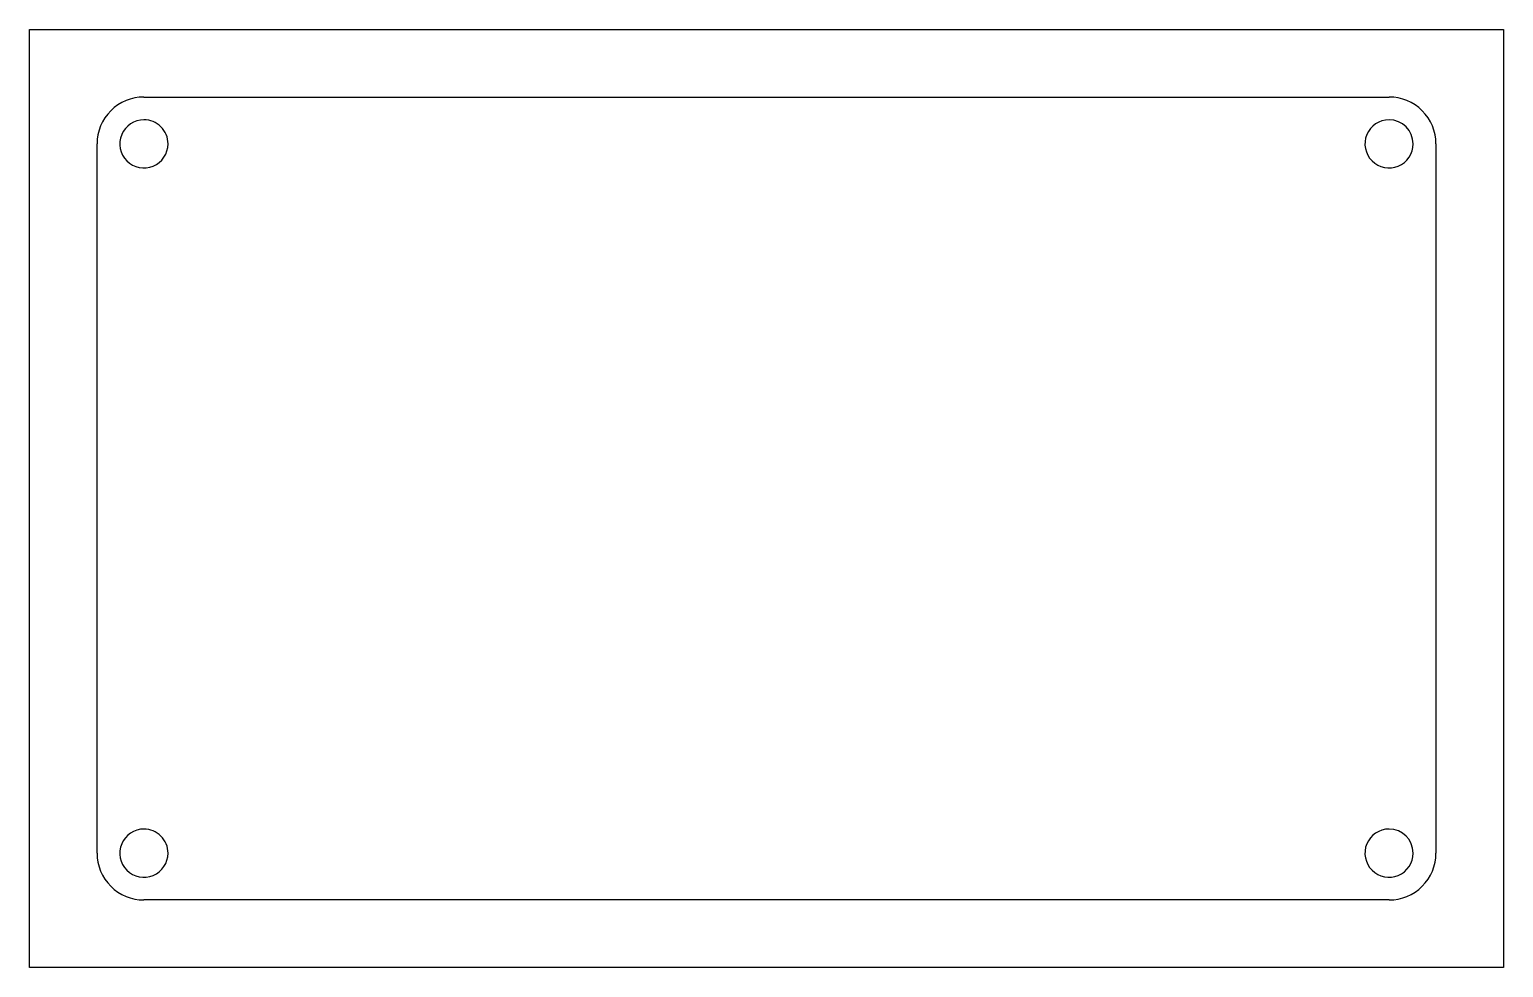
# Model space of a CAD drawing. Header units: millimetres. Extents: x -5 to 105, y -5 to 65.
import ezdxf

# ---------------------------------------------------------------- set-up
doc = ezdxf.new("R2010")
doc.units = ezdxf.units.MM
doc.layers.get('0').update_dxf_attribs({"linetype": 'CONTINUOUS'})

msp = doc.modelspace()

# ---------------------------------------------------------------- linework, layer by layer
at = {"color": 7}
for points in [[(-5, 65.0964), (105.1, 65.0964), (105.1, -5.0036), (-5, -5.0036)], [(3.55, 58.3464)], [(96.55, 58.3464)], [(3.55, 5.3464)], [(96.55, 5.3464)]]:
    msp.add_lwpolyline(points, close=True, dxfattribs=at)
for points in [[(3.55, 60.0464), (96.55, 60.0464)], [(0.05, 3.5464), (0.05, 56.5464)], [(100.05, 56.5464), (100.05, 3.5464)], [(96.55, 0.0464), (3.55, 0.0464)]]:
    msp.add_lwpolyline(points, dxfattribs=at)
for points in [[(3.55, 60.0464), (2.621742, 60.0464), (1.731504, 59.677651), (1.075126, 59.021274)], [(99.024874, 59.021274), (98.368496, 59.677651), (97.478258, 60.0464), (96.55, 60.0464)], [(1.075126, 59.021274), (0.418749, 58.364896), (0.05, 57.474658), (0.05, 56.5464)], [(100.05, 56.5464), (100.05, 57.474658), (99.681251, 58.364896), (99.024874, 59.021274)], [(3.55, 58.3464), (2.821968, 58.3464), (2.165623, 57.907844), (1.887017, 57.23523)], [(4.822792, 57.819192), (4.485227, 58.156758), (4.02739, 58.3464), (3.55, 58.3464)], [(5.35, 56.5464), (5.35, 57.02379), (5.160358, 57.481627), (4.822792, 57.819192)], [(96.55, 58.3464), (95.821968, 58.3464), (95.165623, 57.907844), (94.887017, 57.23523)], [(98.35, 56.5464), (98.35, 57.540513), (97.544113, 58.3464), (96.55, 58.3464)], [(1.887017, 57.23523), (1.608411, 56.562616), (1.762411, 55.788404), (2.277208, 55.273608)], [(4.23883, 54.883417), (4.911444, 55.162023), (5.35, 55.818368), (5.35, 56.5464)], [(94.887017, 57.23523), (94.608411, 56.562616), (94.762411, 55.788404), (95.277208, 55.273608)], [(97.23883, 54.883417), (97.911444, 55.162023), (98.35, 55.818368), (98.35, 56.5464)], [(2.277208, 55.273608), (2.792004, 54.758811), (3.566216, 54.604811), (4.23883, 54.883417)], [(95.277208, 55.273608), (95.792004, 54.758811), (96.566216, 54.604811), (97.23883, 54.883417)], [(3.55, 5.3464), (2.821968, 5.3464), (2.165623, 4.907844), (1.887017, 4.23523)], [(4.822792, 4.819192), (4.485227, 5.156758), (4.02739, 5.3464), (3.55, 5.3464)], [(5.35, 3.5464), (5.35, 4.02379), (5.160358, 4.481627), (4.822792, 4.819192)], [(96.55, 5.3464), (95.821968, 5.3464), (95.165623, 4.907844), (94.887017, 4.23523)], [(98.35, 3.5464), (98.35, 4.540513), (97.544113, 5.3464), (96.55, 5.3464)], [(0.05, 3.5464), (0.05, 2.618142), (0.418749, 1.727904), (1.075126, 1.071526)], [(1.887017, 4.23523), (1.608411, 3.562616), (1.762411, 2.788404), (2.277208, 2.273608)], [(4.23883, 1.883417), (4.911444, 2.162023), (5.35, 2.818368), (5.35, 3.5464)], [(94.887017, 4.23523), (94.608411, 3.562616), (94.762411, 2.788404), (95.277208, 2.273608)], [(97.23883, 1.883417), (97.911444, 2.162023), (98.35, 2.818368), (98.35, 3.5464)], [(99.024874, 1.071526), (99.681251, 1.727904), (100.05, 2.618142), (100.05, 3.5464)], [(2.277208, 2.273608), (2.792004, 1.758811), (3.566216, 1.604811), (4.23883, 1.883417)], [(95.277208, 2.273608), (95.792004, 1.758811), (96.566216, 1.604811), (97.23883, 1.883417)], [(1.075126, 1.071526), (1.731504, 0.415149), (2.621742, 0.0464), (3.55, 0.0464)], [(96.55, 0.0464), (97.478258, 0.0464), (98.368496, 0.415149), (99.024874, 1.071526)]]:
    msp.add_open_spline(points, degree=3, dxfattribs=at)

doc.saveas('drawing.dxf')
